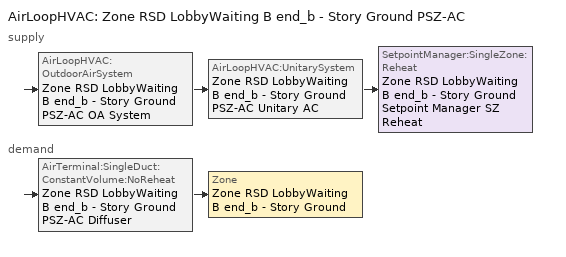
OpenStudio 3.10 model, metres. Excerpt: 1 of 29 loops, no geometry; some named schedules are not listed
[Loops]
AirLoopHVAC 'Zone RSD LobbyWaiting B end_b - Story Ground PSZ-AC'
 supply: AirLoopHVAC:OutdoorAirSystem 'Zone RSD LobbyWaiting B end_b - Story Ground PSZ-AC OA System' > AirLoopHVAC:UnitarySystem 'Zone RSD LobbyWaiting B end_b - Story Ground PSZ-AC Unitary AC' > SetpointManager:SingleZone:Reheat 'Zone RSD LobbyWaiting B end_b - Story Ground Setpoint Manager SZ Reheat'
 demand: AirTerminal:SingleDuct:ConstantVolume:NoReheat 'Zone RSD LobbyWaiting B end_b - Story Ground PSZ-AC Diffuser' > Zone 'Zone RSD LobbyWaiting B end_b - Story Ground'
[Sizing:Zone]
Zone RSD LobbyWaiting B end_b - Story Ground: Zone Cooling Design Supply Air Temperature Input Method=SupplyAirTemperature; Zone Cooling Design Supply Air Temperature {C}=12.7778; Zone Cooling Design Supply Air Temperature Difference {deltaC}=11.11; Zone Heating Design Supply Air Temperature Input Method=SupplyAirTemperature; Zone Heating Design Supply Air Temperature {C}=50; Zone Heating Design Supply Air Temperature Difference {deltaC}=11.11; Zone Cooling Design Supply Air Humidity Ratio {kg-H2O/kg-air}=0.0085; Zone Heating Design Supply Air Humidity Ratio {kg-H2O/kg-air}=0.008; Cooling Design Air Flow Method=DesignDay; Heating Design Air Flow Method=DesignDay; Account for Dedicated Outdoor Air System=No; Dedicated Outdoor Air System Control Strategy=NeutralSupplyAir; Dedicated Outdoor Air Low Setpoint Temperature for Design {C}=autosize; Dedicated Outdoor Air High Setpoint Temperature for Design {C}=autosize; Zone Load Sizing Method=Sensible Load Only No Latent Load; Zone Latent Cooling Design Supply Air Humidity Ratio Input Method=HumidityRatioDifference; Zone Cooling Design Supply Air Humidity Ratio Difference {kgWater/kgDryAir}=0.005; Zone Latent Heating Design Supply Air Humidity Ratio Input Method=HumidityRatioDifference; Zone Humidification Design Supply Air Humidity Ratio Difference {kgWater/kgDryAir}=0.005; Sizing Option=Coincident
[Zone equipment]
Zone RSD LobbyWaiting B end_b - Story Ground: Zone RSD LobbyWaiting B end_b - Story Ground PSZ-AC Diffuser
[AirLoopHVAC]
Zone RSD LobbyWaiting B end_b - Story Ground PSZ-AC: Availability Schedule=Always On Discrete; Design Supply Air Flow Rate {m3/s}=0.760541; Design Return Air Flow Fraction of Supply Air Flow=1
[Sizing:System]
Zone RSD LobbyWaiting B end_b - Story Ground PSZ-AC: Type of Load to Size On=Sensible; Design Outdoor Air Flow Rate {m3/s}=0.760541; Central Heating Maximum System Air Flow Ratio=1; Preheat Design Temperature {C}=7.22222; Preheat Design Humidity Ratio {kg-H2O/kg-Air}=0.008; Precool Design Temperature {C}=12.7778; Precool Design Humidity Ratio {kg-H2O/kg-Air}=0.008; Central Cooling Design Supply Air Temperature {C}=12.7778; Central Heating Design Supply Air Temperature {C}=50; Sizing Option=Coincident; 100% Outdoor Air in Cooling=No; 100% Outdoor Air in Heating=No; Central Cooling Design Supply Air Humidity Ratio {kg-H2O/kg-Air}=0.0085; Central Heating Design Supply Air Humidity Ratio {kg-H2O/kg-Air}=0.008; Cooling Design Air Flow Method=DesignDay; Heating Design Air Flow Method=DesignDay; System Outdoor Air Method=ZoneSum; Zone Maximum Outdoor Air Fraction=1; Cooling Supply Air Flow Rate Per Floor Area {m3/s-m2}=0.00996765; Cooling Fraction of Autosized Cooling Supply Air Flow Rate=1; Cooling Supply Air Flow Rate Per Unit Cooling Capacity {m3/s-W}=3.94755e-05; Heating Supply Air Flow Rate Per Floor Area {m3/s-m2}=0.00996765; Heating Fraction of Autosized Heating Supply Air Flow Rate=1; Heating Fraction of Autosized Cooling Supply Air Flow Rate=1; Heating Supply Air Flow Rate Per Unit Heating Capacity {m3/s-W}=3.15882e-05; Cooling Design Capacity Method=CoolingDesignCapacity; Cooling Design Capacity {W}=11373.61; Cooling Design Capacity Per Floor Area {W/m2}=234.7; Fraction of Autosized Cooling Design Capacity=1; Heating Design Capacity Method=HeatingDesignCapacity; Heating Design Capacity {W}=11395.43; Heating Design Capacity Per Floor Area {W/m2}=157; Fraction of Autosized Heating Design Capacity=1; Central Cooling Capacity Control Method=OnOff; Occupant Diversity=1
[SetpointManager:SingleZone:Reheat]
Zone RSD LobbyWaiting B end_b - Story Ground Setpoint Manager SZ Reheat: Minimum Supply Air Temperature {C}=12.7778; Maximum Supply Air Temperature {C}=50; Control Zone=Zone RSD LobbyWaiting B end_b - Story Ground; Setpoint Node or NodeList=Zone RSD LobbyWaiting B end_b - Story Ground PSZ-AC Supply Outlet Node
[Coil:Heating:Gas]
Zone RSD LobbyWaiting B end_b - Story Ground PSZ-AC Gas Htg Coil: Availability Schedule=Always On Discrete; Gas Burner Efficiency=0.8; Nominal Capacity {W}=32064.2; On Cycle Parasitic Electric Load {W}=0; Off Cycle Parasitic Gas Load {W}=0
[Coil:Heating:Electric]
Zone RSD LobbyWaiting B end_b - Story Ground PSZ-AC No Heat: Availability Schedule=Always Off Discrete; Efficiency=1; Nominal Capacity {W}=0
[Coil:Cooling:DX:SingleSpeed]
Zone RSD LobbyWaiting B end_b - Story Ground PSZ-AC 1spd DX AC Clg Coil 47kBtu/hr 9.7SEER 49kBtu/hr 13.0SEER: Availability Schedule=Always On Discrete; Rated Total Cooling Capacity {W}=13604.8; Rated Sensible Heat Ratio=0.800222; Rated COP {W/W}=3.91157; Rated Air Flow Rate {m3/s}=0.760541; Rated Evaporator Fan Power Per Volume Flow Rate 2017 {W/(m3/s)}=773.3; Rated Evaporator Fan Power Per Volume Flow Rate 2023 {W/(m3/s)}=934.4; Total Cooling Capacity Function of Temperature Curve=SpltAC1Sp_ClCap_fT; Total Cooling Capacity Function of Flow Fraction Curve=DXCOOL-NECB2011-REF-CAPFFLOW; Energy Input Ratio Function of Temperature Curve=SpltAC1Sp_EIR_fT; Energy Input Ratio Function of Flow Fraction Curve=DXCOOL-NECB2011-REF-COOLEIRFFLOW; Part Load Fraction Correlation Curve=DXCOOL-NECB2011-REF-COOLPLFFPLR; Minimum Outdoor Dry-Bulb Temperature for Compressor Operation {C}=-25; Nominal Time for Condensate Removal to Begin {s}=0; Ratio of Initial Moisture Evaporation Rate and Steady State Latent Capacity=0; Maximum Cycling Rate {cycles/hr}=0; Latent Capacity Time Constant {s}=0; Condenser Type=AirCooled; Evaporative Condenser Effectiveness=0.9; Evaporative Condenser Air Flow Rate {m3/s}=autosize; Evaporative Condenser Pump Rated Power Consumption {W}=autosize; Crankcase Heater Capacity {W}=0; Maximum Outdoor Dry-Bulb Temperature for Crankcase Heater Operation {C}=10; Basin Heater Capacity {W/K}=0; Basin Heater Setpoint Temperature {C}=2
[Fan:OnOff]
Zone RSD LobbyWaiting B end_b - Story Ground PSZ-AC Fan: Availability Schedule=Always On Discrete; Fan Total Efficiency=0.546; Pressure Rise {Pa}=622.722; Maximum Flow Rate {m3/s}=0.760541; Motor Efficiency=0.84; Motor In Airstream Fraction=1; Fan Power Ratio Function of Speed Ratio Curve=Fan On Off Power Curve 12; Fan Efficiency Ratio Function of Speed Ratio Curve=Fan On Off Efficiency Curve 12
[AirLoopHVAC:UnitarySystem]
Zone RSD LobbyWaiting B end_b - Story Ground PSZ-AC Unitary AC: Control Type=Load; Controlling Zone or Thermostat Location=Zone RSD LobbyWaiting B end_b - Story Ground; Dehumidification Control Type=None; Availability Schedule=Outage Availability Schedule; Supply Fan=Zone RSD LobbyWaiting B end_b - Story Ground PSZ-AC Fan; Fan Placement=DrawThrough; Supply Air Fan Operating Mode Schedule=Always On Discrete; Heating Coil=Zone RSD LobbyWaiting B end_b - Story Ground PSZ-AC Gas Htg Coil; DX Heating Coil Sizing Ratio=1; Cooling Coil=Zone RSD LobbyWaiting B end_b - Story Ground PSZ-AC 1spd DX AC Clg Coil 47kBtu/hr 9.7SEER 49kBtu/hr 13.0SEER; Use DOAS DX Cooling Coil=No; DOAS DX Cooling Coil Leaving Minimum Air Temperature {C}=2; Latent Load Control=SensibleOnlyLoadControl; Supplemental Heating Coil=Zone RSD LobbyWaiting B end_b - Story Ground PSZ-AC No Heat; Supply Air Flow Rate Method During Cooling Operation=SupplyAirFlowRate; Supply Air Flow Rate During Cooling Operation {m3/s}=0.760541; Supply Air Flow Rate Method During Heating Operation=SupplyAirFlowRate; Supply Air Flow Rate During Heating Operation {m3/s}=0.760541; Supply Air Flow Rate Method When No Cooling or Heating is Required=None; No Load Supply Air Flow Rate Control Set To Low Speed=Yes; Maximum Supply Air Temperature {C}=50; Maximum Outdoor Dry-Bulb Temperature for Supplemental Heater Operation {C}=21; Ancilliary On-Cycle Electric Power {W}=0; Ancilliary Off-Cycle Electric Power {W}=0
[Controller:OutdoorAir]
Zone RSD LobbyWaiting B end_b - Story Ground PSZ-AC OA System Controller: Minimum Outdoor Air Flow Rate {m3/s}=0.189625; Maximum Outdoor Air Flow Rate {m3/s}=0.760541; Economizer Control Type=NoEconomizer; Economizer Control Action Type=ModulateFlow; Economizer Maximum Limit Dry-Bulb Temperature {C}=28; Economizer Maximum Limit Enthalpy {J/kg}=64000; Lockout Type=LockoutWithCompressor; Minimum Limit Type=FixedMinimum; Minimum Outdoor Air Schedule=Zone RSD LobbyWaiting B end_b - Story Ground PSZ-AC_night_ventcycle_schedule; Controller Mechanical Ventilation=Controller Mechanical Ventilation 13; High Humidity Control=No; High Humidity Outdoor Air Flow Ratio=1; Control High Indoor Humidity Based on Outdoor Humidity Ratio=Yes; Heat Recovery Bypass Control Type=BypassWhenWithinEconomizerLimits; Economizer Operation Staging=InterlockedWithMechanicalCooling
[Controller:MechanicalVentilation]
Controller Mechanical Ventilation 13: Availability Schedule=Always On Discrete
[AirLoopHVAC:OutdoorAirSystem]
Zone RSD LobbyWaiting B end_b - Story Ground PSZ-AC OA System: Controller=Zone RSD LobbyWaiting B end_b - Story Ground PSZ-AC OA System Controller
[AirTerminal:SingleDuct:ConstantVolume:NoReheat]
Zone RSD LobbyWaiting B end_b - Story Ground PSZ-AC Diffuser: Availability Schedule=Always On Discrete; Maximum Air Flow Rate {m3/s}=0.760541
[Schedule:Constant]
Name | Value
Always On Discrete; Zone RSD LobbyWaiting B end_b - Story Ground PSZ-AC_night_ventcycle_schedule | 1
Always Off Discrete | 0
[Curve:Exponent]
Fan On Off Power Curve 12: Coefficient1 Constant=1; Coefficient2 Constant=0; Coefficient3 Constant=0; Minimum Value of x=0; Maximum Value of x=1
[Curve:Cubic] Maximum Value of x=1
Name | Coefficient1 Constant | Coefficient2 x | Coefficient3 x**2 | Coefficient4 x**3 | Minimum Value of x
Fan On Off Efficiency Curve 12 | 1 | 0 | 0 | 0 | 0
DXCOOL-NECB2011-REF-COOLPLFFPLR | 0.0277 | 4.9151 | -8.184 | 4.2702 | 0.7
[Curve:Biquadratic] Minimum Value of x=7.22222; Maximum Value of x=29.44444; Minimum Value of y=-23.333; Maximum Value of y=46.11111
Name | Coefficient1 Constant | Coefficient2 x | Coefficient3 x**2 | Coefficient4 y | Coefficient5 y**2 | Coefficient6 x*y
SpltAC1Sp_ClCap_fT | 0.67916 | 0.016938 | 0.00069336 | 0.0045576 | -8.42e-05 | -0.00047628
SpltAC1Sp_EIR_fT | 0.739046 | -0.00778968 | 0.000128304 | -0.00027 | 0.0006642 | -0.000648
[Curve:Quadratic] Coefficient1 Constant=1; Coefficient2 x=0; Coefficient3 x**2=0; Minimum Value of x=0; Maximum Value of x=1
DXCOOL-NECB2011-REF-CAPFFLOW; DXCOOL-NECB2011-REF-COOLEIRFFLOW
